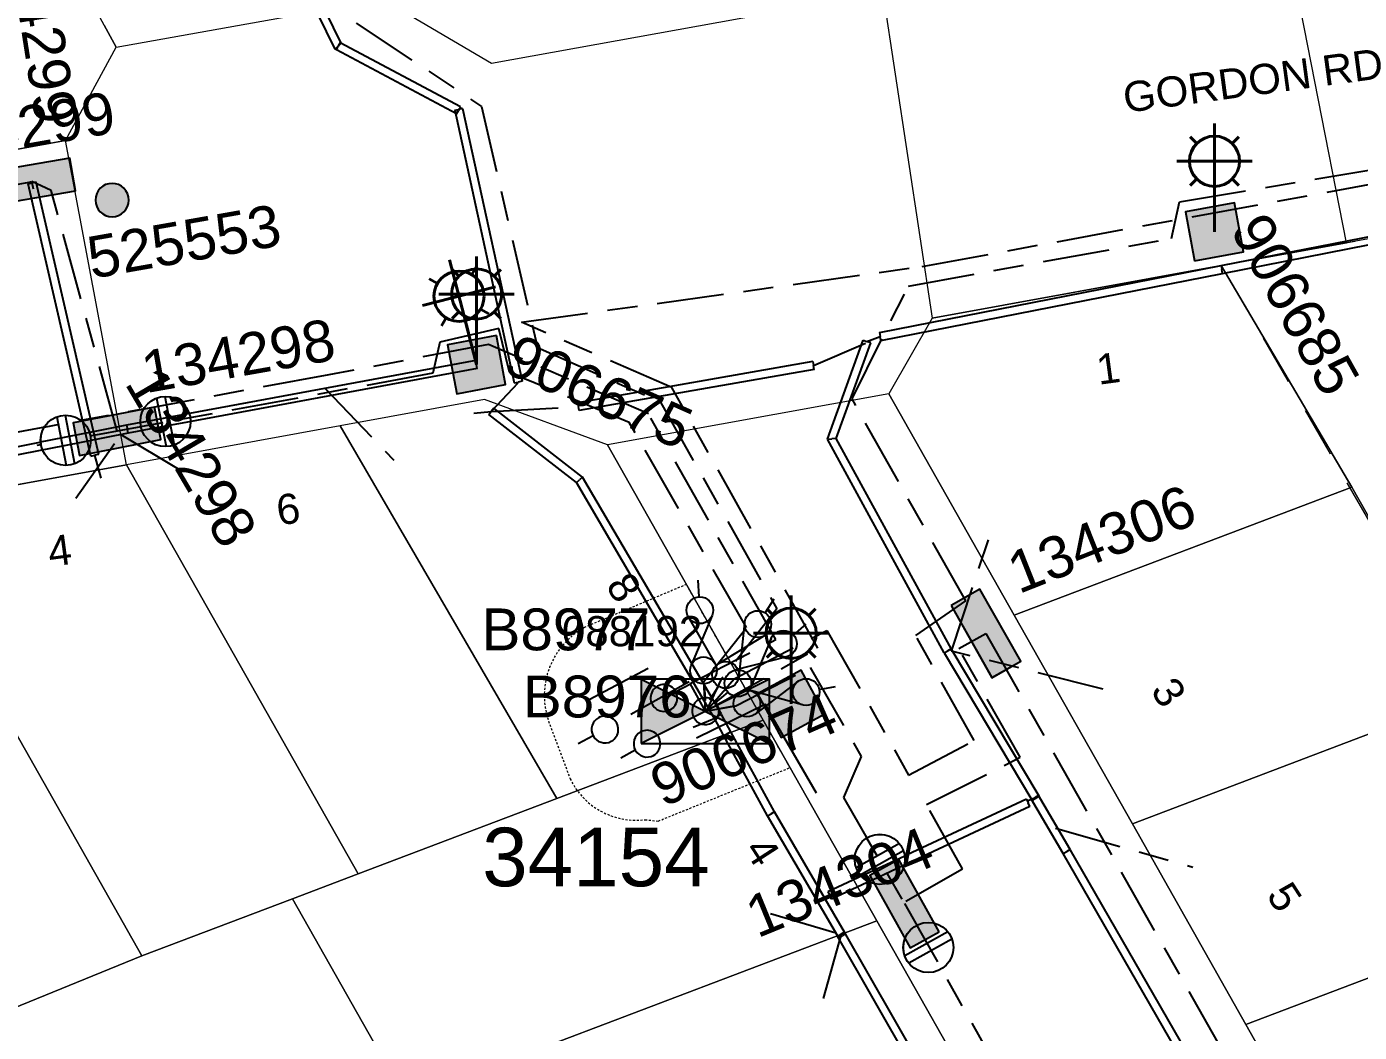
# Model space of a CAD drawing. Header units: metres. Extents: x 303431 to 305438, y 6269401 to 6270518.
# Drawn here: x 304054 to 304133.7, y 6269857.5 to 6269917.6 of the extents above; entities that cross this region are included whole.
import ezdxf
from ezdxf.enums import TextEntityAlignment as Align

# ---------------------------------------------------------------- set-up
doc = ezdxf.new("R2010")
doc.units = ezdxf.units.M
for name, pattern in [('Cable Exist UG', [8.2, 4, -1.2, 1.8, -1.2]), ('Dash', [5, 3, -2]), ('HIDDEN', [0.375, 0.25, -0.125]), ('HIDDEN2', [0.1875, 0.125, -0.0625])]:
    doc.linetypes.add(name, pattern=pattern)
doc.layers.get('0').update_dxf_attribs({"color": 6})
for name, color, linetype, lineweight in [('Cadastre Developer_SP_EXT', 9, 'Continuous', 5), ('Cadastre Land Parcels_SP_EXT', 9, 'Continuous', 5), ('Cadastre Other Property_SP_EXT', 9, 'HIDDEN', 5), ('Cadastre Roads_SP_EXT', 9, 'Continuous', 5)]:
    doc.layers.add(name, color=color, linetype=linetype, lineweight=lineweight)
for name, color, linetype in [('Duct_SP_EXT', 7, 'Continuous'), ('Equip_HV_EXT', 7, 'Continuous'), ('Equip_LV_EXT', 7, 'Continuous'), ('Equip_SP_SL_EXT', 7, 'Continuous'), ('Mains_HV_EXT', 7, 'Continuous'), ('Mains_LV_EXT', 7, 'Continuous'), ('Sub_SP_EXT', 7, 'Continuous'), ('SupportsOH_SP_TR_HV_LV_SL_EXT', 7, 'Continuous'), ('SupportsUG_SP_LV_EXT', 7, 'Continuous'), ('SupportsUG_SP_LV_SL_EXT', 7, 'Continuous'), ('Trench_SP_EXT', 7, 'Continuous')]:
    doc.layers.add(name, color=color, linetype=linetype)
doc.styles.add('COLUMN_LABEL', font='arial.ttf')
doc.styles.add('iecARIAL', font='arial.ttf', dxfattribs={"height": 2})
doc.styles.add('POLE_LABEL', font='arial.ttf')
doc.styles.get("Standard").update_dxf_attribs({"font": 'arial.ttf'})
doc.styles.add('SWITCH_LABEL', font='arial.ttf', dxfattribs={"height": 2.5})
doc.linetypes.add('Cable E UG', pattern='A,6,-0.5,["E",Standard,S=1.7,R=0,X=0.5,Y=-1],-2.9', length=9.4)

# ---------------------------------------------------------------- blocks, each defined once
blk = doc.blocks.new('SUB_PADMOUNT_EXT')
for points in [[(0, 0), (-3.84, 1.92), (-3.84, -1.92)], [(0, 0), (3.84, 1.92), (3.84, -1.92)]]:
    blk.add_hatch(color=256).paths.add_polyline_path(points)
for p, q in [((3.84, 1.92), (-3.84, -1.92)), ((-3.84, 1.92), (3.84, -1.92))]:
    blk.add_line(p, q)
blk.add_lwpolyline([(-3.84, -1.92), (3.84, -1.92), (3.84, 1.92), (-3.84, 1.92)], close=True)
for tag, height, flags, p in [('ASSET_NUM', 3.5, 8, (2, 2)), ('STREET_CODE', 0.2, 9, (1.5, 0)), ('OPERATING_VOLTAGE', 0.2, 9, (1.5, -0.6)), ('ORIENTATION', 0.2, 9, (1.5, -0.8)), ('CONSTRUCTED_VOLTAGE', 0.2, 9, (1.5, -0.2)), ('NO_PHASES', 0.2, 9, (1.5, -0.4)), ('OWNED_BY', 0.2, 9, (1.5, -1)), ('OPERATED_BY', 0.2, 9, (1.5, -1.2)), ('SECONDARY_VOLTAGE', 0.2, 9, (1.5, -1.6)), ('MAINTAINED_BY', 0.2, 9, (1.5, -1.4)), ('STATE', 0.2, 9, (1.5, -1.8)), ('SUBSTATION_TYPE', 0.2, 9, (1.5, -2.2)), ('USAGE', 0.2, 9, (1.5, -2.4)), ('PARENT', 0.2, 9, (1.5, -2)), ('STREETNAME', 0.2, 9, (1.5, -3)), ('SUBURB', 0.2, 9, (1.5, -3.2)), ('LEGEND', 0.2, 9, (1.5, -2.6)), ('LOCATION', 0.2, 9, (1.5, -2.8)), ('Z', 0.2, 1, (1.5, -3.6)), ('NOTES', 0.2, 9, (1.5, -3.4))]:
    blk.add_attdef(tag, text='', height=height, dxfattribs=dict(flags=flags)).set_placement(p, align=Align.MIDDLE_LEFT)
blk = doc.blocks.new('COLUMN_EXT')
blk.add_hatch(color=256).paths.add_polyline_path([(-1.485, 1.485), (-1.485, -1.485), (1.485, -1.485), (1.485, 1.485)])
blk.add_lwpolyline([(-1.485, -1.485), (1.485, -1.485), (1.485, 1.485), (-1.485, 1.485)], close=True)
for tag, height, style, flags, p in [('ASSET_NUM', 2.5, 'COLUMN_LABEL', 8, (2, 2)), ('STRUCTURE_PLANT_NUMBER', 0.2, 'POLE_LABEL', 9, (1.813, 0.031)), ('STREET_CODE', 0.2, 'COLUMN_LABEL', 9, (1.813, -0.2))]:
    blk.add_attdef(tag, text='', height=height, dxfattribs=dict(style=style, flags=flags)).set_placement(p, align=Align.MIDDLE_LEFT)
at = {"flags": 9}
for tag, p in [('OWNED_BY', (1.813, -0.6)), ('STATE', (1.813, -0.8)), ('COLUMN_TYPE', (1.813, -0.4)), ('STREETNAME', (1.813, -1.6)), ('USAGE', (1.813, -1)), ('LEGEND', (1.813, -1.2)), ('LOCATION', (1.813, -1.4)), ('SUBURB', (1.813, -1.8)), ('NOTES', (1.813, -2))]:
    blk.add_attdef(tag, text='', height=0.2, dxfattribs=at).set_placement(p, align=Align.MIDDLE_LEFT)
at = {"flags": 1}
blk.add_attdef('Z', (1.813, -2.351), '', height=0.2, dxfattribs=at)
blk = doc.blocks.new('PILLAR_EXT')
blk.add_hatch(color=256).paths.add_polyline_path([(-2.475, 0.99), (-2.475, -0.99), (2.475, -0.99), (2.475, 0.99)])
blk.add_lwpolyline([(-2.475, -0.99), (2.475, -0.99), (2.475, 0.99), (-2.475, 0.99)], close=True)
at = {"style": 'iecARIAL', "flags": 8}
blk.add_attdef('ASSET_NUM', (1.5, 3.5), '', height=2.5, dxfattribs=at)
for tag, p, flags in [('OWNED_BY', (0, -0.2), 9), ('STATE', (0, -0.4), 9), ('SUPPORT_TYPE', (0, -0.6), 9), ('USAGE', (0, -0.8), 9), ('LEGEND', (0, -1), 9), ('LOCATION', (0, -1.2), 9), ('NOTES', (0, -1.4), 9), ('PARENT', (0, -1.6), 9), ('STREETNAME', (0, -1.8), 9), ('SUBURB', (0, -2), 1)]:
    blk.add_attdef(tag, p, '', height=0.2, dxfattribs=dict(flags=flags))
blk = doc.blocks.new('SL_LANTERN_EXT')
at = {"lineweight": 40}
for p, q in [((0, 1.968), (0, 6.468)), ((-1.459, 5.676), (-1.061, 5.278)), ((1.458, 5.676), (1.06, 5.278)), ((-2.25, 4.218), (2.25, 4.218)), ((-1.459, 2.759), (-1.061, 3.157)), ((0, 0), (0, 2.721)), ((1.458, 2.759), (1.06, 3.157))]:
    blk.add_line(p, q, dxfattribs=at)
blk.add_circle((0, 4.218), 1.5, dxfattribs=at)
at = {"style": 'iecARIAL', "flags": 9}
blk.add_attdef('ASSET_NUM', (1.5, 1.5), '', height=2.5, dxfattribs=at)
for tag, p, height, flags in [('CONSTRUCTED_VOLTAGE', (0.981, -0.653), 0.2, 9), ('CONTROL_TYPE', (0.981, -0.853), 0.2, 9), ('LNUMBER', (2.181, -3.253), 2.5, 8), ('OPERATING_VOLTAGE', (0.981, -1.653), 0.2, 9), ('LANTERN_PURPOSE', (0.981, -1.053), 0.2, 9), ('LANTERN_TYPE', (0.981, -1.253), 0.2, 9), ('NO_PHASES', (0.981, -1.453), 0.2, 9), ('ORIENTATION', (0.981, -1.853), 0.2, 9), ('OWNED_BY', (0.981, -2.053), 0.2, 9), ('STATE', (0.981, -2.253), 0.2, 9), ('USAGE', (0.981, -2.453), 0.2, 9), ('CEXIST', (0.981, -2.653), 0.2, 9), ('CNEW', (0.981, -2.853), 0.2, 9), ('CNUMBER', (0.981, -3.053), 0.2, 9), ('CREMOVE', (0.981, -3.253), 0.2, 9), ('CREPLACE', (0.981, -3.453), 0.2, 9), ('LKINGHEIGHT', (0.981, -3.653), 0.2, 9), ('LBRACKET', (0.981, -3.853), 0.2, 9), ('LBRACKETVOCAB', (0.981, -4.053), 0.2, 9), ('LCATEGORY', (0.981, -4.253), 0.2, 9), ('LCHARGE1', (0.981, -4.453), 0.2, 9), ('LCHARGE1PERCENT', (0.981, -4.653), 0.2, 9), ('LCHARGE2', (0.981, -4.853), 0.2, 9), ('LCHARGE2PERCENT', (0.981, -5.053), 0.2, 9), ('LCHARGE3', (0.981, -5.253), 0.2, 9), ('LCHARGE3PERCENT', (0.981, -5.453), 0.2, 9), ('LEXIST', (0.981, -5.653), 0.2, 9), ('LLAMP', (0.981, -5.853), 0.2, 9), ('LLAMPVOCAB', (0.981, -6.053), 0.2, 9), ('LMAST', (0.981, -6.253), 0.2, 9), ('LMASTVOCAB', (0.981, -6.453), 0.2, 9), ('LNEW', (0.981, -6.653), 0.2, 9), ('LANTNUMBER', (0.981, -6.853), 0.2, 9), ('LOUTREACH', (0.981, -7.253), 0.2, 9), ('LOUTREACHVOCAB', (0.981, -7.453), 0.2, 9), ('LRATECODE', (0.981, -7.653), 0.2, 9), ('LREMOVE', (0.981, -7.853), 0.2, 9), ('LREPLACE', (0.981, -8.053), 0.2, 9), ('LTYPE', (0.981, -8.253), 0.2, 9), ('LTYPEVOCAB', (0.981, -8.453), 0.2, 9), ('LEGEND', (0.981, -8.653), 0.2, 9), ('LOCATION', (0.981, -8.853), 0.2, 9), ('STREETNAME', (0.981, -9.253), 0.2, 9), ('SUBURB', (0.981, -9.453), 0.2, 1), ('NOTES', (0.981, -9.053), 0.2, 9)]:
    blk.add_attdef(tag, p, '', height=height, dxfattribs=dict(flags=flags))
blk = doc.blocks.new('POLE_EXT')
blk.add_hatch(color=256).paths.add_polyline_path([(-1, 0, 1), (1, 0, 1)])
blk.add_lwpolyline([(-1, 0, 1), (1, 0, 1)], format="xyb", close=True)
for tag, height, flags, p in [('pNumber', 2.5, 8, (-17.84, 2.067)), ('OWNED_BY', 0.2, 9, (1.355, -0.4)), ('SPECIAL_USE', 0.2, 9, (1.355, -0.8)), ('PARENT', 0.2, 9, (1.355, -0.6)), ('cLV', 0.2, 9, (1.355, -1.4)), ('STATE', 0.2, 9, (1.355, -1)), ('hDepth', 0.2, 9, (1.355, -1.6)), ('USAGE', 0.2, 9, (1.355, -1.2)), ('cHV', 0.2, 9, (1.355, -2)), ('hDia', 0.2, 9, (1.355, -1.8)), ('LBRACKET', 0.2, 9, (1.355, -2.2)), ('LExisting', 0.2, 9, (1.355, -2.4)), ('LANTNUMBER', 0.2, 9, (1.355, -2.6)), ('LOther', 0.2, 9, (1.355, -2.8)), ('LRemove', 0.2, 9, (1.355, -3)), ('LEGEND', 0.2, 9, (1.355, -3.2)), ('cLinedev', 0.2, 9, (1.355, -3.4)), ('pExisting', 0.2, 9, (1.355, -3.8)), ('LOCATION', 0.2, 9, (1.355, -3.6)), ('PFNUMBER', 0.2, 9, (1.355, -4)), ('pFooting', 0.2, 9, (1.355, -4.4)), ('pNew', 0.2, 9, (1.355, -4.6)), ('NEWPFNUMBER', 0.2, 9, (1.355, -4.2)), ('pRelocate', 0.2, 9, (1.355, -5)), ('pRemove', 0.2, 9, (1.355, -5.2)), ('pReplace', 0.2, 9, (1.355, -5.4)), ('pStay', 0.2, 9, (1.355, -5.6)), ('cspan', 0.2, 9, (1.355, -6)), ('STREETNAME', 0.2, 9, (1.355, -6.2)), ('SUBURB', 0.2, 9, (1.355, -6.4)), ('pType', 0.2, 9, (1.355, -5.8)), ('OPERATED_BY', 0.2, 9, (1.355, -7.014)), ('NOTES', 0.2, 9, (1.355, -6.6)), ('MAINTAINED_BY', 0.2, 9, (1.355, -6.814))]:
    blk.add_attdef(tag, text='', height=height, dxfattribs=dict(flags=flags)).set_placement(p, align=Align.MIDDLE_LEFT)
at = {"style": 'POLE_LABEL'}
for tag, height, flags, p in [('ASSET_NUM', 2.5, 8, (2, 2)), ('STRUCTURE_PLANT_NUMBER', 0.2, 9, (1.355, 0.028)), ('STREET_CODE', 0.2, 9, (1.355, -0.2))]:
    blk.add_attdef(tag, text='', height=height, dxfattribs=dict(at, flags=flags)).set_placement(p, align=Align.MIDDLE_LEFT)
at = {"flags": 1}
blk.add_attdef('Z', (1.355, -7.328), '', height=0.2, dxfattribs=at)
blk = doc.blocks.new('LV_UG_DFUSE_CLOSED_EXT')
for points in [[(1, 0), (0, 0)], [(5.04, 0.726), (2.156, -0.717)], [(5.049, -0.707), (2.156, 0.717)], [(6.2, 0.013), (7.2, 0.013)]]:
    blk.add_lwpolyline(points)
for centre in [(1.8, 0), (5.4, 0.011)]:
    blk.add_circle(centre, 0.8)
at = {"flags": 9}
for tag, p in [('ACTUAL_STATUS', (0, 0)), ('OPERATING_VOLTAGE', (0, -0.6)), ('ORIENTATION', (0, -0.8)), ('CONSTRUCTED_VOLTAGE', (0, -0.2)), ('NO_PHASES', (0, -0.4)), ('STATE', (0, -1)), ('SWITCH_TYPE', (0, -1.2)), ('USAGE', (0, -1.4)), ('NOTES', (0, -1.6))]:
    blk.add_attdef(tag, text='', height=0.2, dxfattribs=at).set_placement(p, align=Align.MIDDLE_LEFT)
at = {"flags": 1}
blk.add_attdef('Z', (0, 0), '', height=0.2, dxfattribs=at)
blk = doc.blocks.new('LV_UG_LINKS_CLOSED_EXT')
blk.add_wipeout([(-1.056, 1.057), (-1.18, 0.916), (-1.286, 0.761), (-1.371, 0.594), (-1.435, 0.417), (-1.476, 0.234), (-1.493, 0.047), (-1.487, -0.14), (-1.458, -0.326), (-1.406, -0.506), (-1.331, -0.678), (-1.236, -0.839), (-1.121, -0.988), (-0.988, -1.12), (-0.84, -1.235), (-0.679, -1.331), (-0.506, -1.406), (-0.326, -1.458), (-0.141, -1.487), (0.047, -1.493), (0.233, -1.476), (0.416, -1.435), (0.593, -1.371), (0.76, -1.286), (0.915, -1.181), (1.056, -1.057), (1.18, -0.916), (1.286, -0.761), (1.371, -0.594), (1.435, -0.417), (1.476, -0.234), (1.493, -0.047), (1.487, 0.14), (1.458, 0.326), (1.406, 0.506), (1.331, 0.678), (1.236, 0.839), (1.121, 0.988), (0.988, 1.12), (0.84, 1.235), (0.679, 1.331), (0.506, 1.406), (0.326, 1.458), (0.141, 1.487), (-0.047, 1.493), (-0.233, 1.476), (-0.416, 1.435), (-0.593, 1.371), (-0.76, 1.286), (-0.915, 1.181)])
for p, q in [((-0.25, -1.479), (-0.25, 1.479)), ((0.25, -1.479), (0.25, 1.479))]:
    blk.add_line(p, q)
blk.add_circle((0, 0), 1.5)
at = {"flags": 9}
for tag, p in [('ACTUAL_STATUS', (0, 0)), ('OPERATING_VOLTAGE', (0, -0.6)), ('ORIENTATION', (0, -0.8)), ('CONSTRUCTED_VOLTAGE', (0, -0.2)), ('NO_PHASES', (0, -0.4)), ('STATE', (0, -1)), ('SWITCH_TYPE', (0, -1.2)), ('USAGE', (0, -1.4)), ('NOTES', (0, -1.6))]:
    blk.add_attdef(tag, text='', height=0.2, dxfattribs=at).set_placement(p, align=Align.MIDDLE_LEFT)
at = {"flags": 1}
blk.add_attdef('Z', (0, 0), '', height=0.2, dxfattribs=at)
blk = doc.blocks.new('SWG_HOLEC_SU_EXT')
blk.add_line((1.8, -2), (5.8, -2))
for points in [[(1.8, -0.8, 1), (1.8, 0.8, 1)], [(5.8, -0.8, 1), (5.8, 0.8, 1)]]:
    blk.add_lwpolyline(points, format="xyb", close=True)
for points in [[(1, 0), (0, 0)], [(6.6, 0), (7.6, 0)]]:
    blk.add_lwpolyline(points)
at = {"style": 'SWITCH_LABEL', "flags": 8}
blk.add_attdef('ASSET_NUM', text='', height=2.5, rotation=179.95437, dxfattribs=at).set_placement((-2.4, 0), align=Align.MIDDLE_LEFT)
at = {"flags": 1}
blk.add_attdef('Z', (0, 0), '', height=0.2, dxfattribs=at)
at = {"flags": 9}
for tag, p in [('ACTUAL_STATUS', (0, -0.4)), ('CONSTRUCTED_VOLTAGE', (0, -0.6)), ('NO_PHASES', (0, -0.8)), ('OPERATING_VOLTAGE', (0, -1)), ('ORIENTATION', (0, -1.2)), ('OWNED_BY', (0, -1.4)), ('PARENT', (0, -1.6)), ('STATE', (0, -1.8)), ('SWITCH_TYPE', (0, -2)), ('USAGE', (0, -2.2)), ('LOCATION', (0, -2.4)), ('STREETNAME', (0, -2.6)), ('SUBURB', (0, -2.8)), ('NOTES', (0, -3))]:
    blk.add_attdef(tag, text='', height=0.2, dxfattribs=at).set_placement(p, align=Align.MIDDLE_LEFT)
at = {"style": 'SWITCH_LABEL', "flags": 9}
blk.add_attdef('STREET_CODE', text='', height=0.2, dxfattribs=at).set_placement((0, -0.2), align=Align.MIDDLE_LEFT)

msp = doc.modelspace()

# ---------------------------------------------------------------- linework, layer by layer
at = {"layer": 'Cadastre Developer_SP_EXT', "linetype": 'Dash'}
msp.add_lwpolyline([(304138.3273, 6269905.61434), (304125.42694, 6269903.27312), (304140.29409, 6269877.57896), (304152.08304, 6269882.05124), (304138.3273, 6269905.61434)], close=True, dxfattribs=at)
at = {"layer": 'Cadastre Land Parcels_SP_EXT', "linetype": 'Continuous'}
for points in [[(304056.33645, 6269910.74345), (304059.36467, 6269916.32413), (304059.11884, 6269916.75767), (304058.87796, 6269917.19429), (304058.6437, 6269917.6341), (304058.4143, 6269918.07594), (304058.18984, 6269918.52087), (304057.97122, 6269918.96793), (304035.89425, 6269957.40622), (303991.37947, 6269941.59627), (304008.99918, 6269911.14545), (304013.17342, 6269907.48848), (304017.64773, 6269905.33546), (304023.20916, 6269904.73825), (304056.33645, 6269910.74345)], [(304056.33645, 6269910.74345), (304059.36467, 6269916.32413), (304059.11884, 6269916.75767), (304058.87796, 6269917.19429), (304058.6437, 6269917.6341), (304058.4143, 6269918.07594), (304058.18984, 6269918.52087), (304057.97122, 6269918.96793), (304035.89425, 6269957.40622), (303991.37947, 6269941.59627), (304008.99918, 6269911.14545), (304013.17342, 6269907.48848), (304017.64773, 6269905.33546), (304023.20916, 6269904.73825), (304056.33645, 6269910.74345)], [(304110.40988, 6269920.54581), (304098.50397, 6269941.35044), (304095.99506, 6269939.9236), (304071.95825, 6269926.25086), (304072.27422, 6269925.6805), (304072.58435, 6269925.10704), (304072.88716, 6269924.52944), (304073.18422, 6269923.94882), (304073.47386, 6269923.36495), (304073.75688, 6269922.77798), (304074.03415, 6269922.18791), (304074.30401, 6269921.59379), (304074.56813, 6269920.99746), (304074.82402, 6269920.39803), (304075.0733, 6269919.79551), (304075.31674, 6269919.19079), (304081.80566, 6269915.36042), (304110.40988, 6269920.54581)], [(304110.40988, 6269920.54581), (304098.50397, 6269941.35044), (304095.99506, 6269939.9236), (304071.95825, 6269926.25086), (304072.27422, 6269925.6805), (304072.58435, 6269925.10704), (304072.88716, 6269924.52944), (304073.18422, 6269923.94882), (304073.47386, 6269923.36495), (304073.75688, 6269922.77798), (304074.03415, 6269922.18791), (304074.30401, 6269921.59379), (304074.56813, 6269920.99746), (304074.82402, 6269920.39803), (304075.0733, 6269919.79551), (304075.31674, 6269919.19079), (304081.80566, 6269915.36042), (304110.40988, 6269920.54581)], [(304148.26615, 6269880.60233), (304176.4227, 6269891.28616), (304167.63988, 6269906.78924), (304160.27559, 6269909.60617), (304159.3397, 6269909.43586), (304132.92074, 6269904.63454), (304125.4266, 6269903.27281), (304133.24015, 6269890.04323), (304140.29899, 6269877.581), (304148.26615, 6269880.60233)], [(304148.26615, 6269880.60233), (304176.4227, 6269891.28616), (304167.63988, 6269906.78924), (304160.27559, 6269909.60617), (304159.3397, 6269909.43586), (304132.92074, 6269904.63454), (304125.4266, 6269903.27281), (304133.24015, 6269890.04323), (304140.29899, 6269877.581), (304148.26615, 6269880.60233)], [(304133.24015, 6269890.04323), (304125.4266, 6269903.27281), (304108.14009, 6269900.13117), (304105.55715, 6269895.62179), (304113.05244, 6269882.38577), (304133.24015, 6269890.04323)], [(304133.24015, 6269890.04323), (304125.4266, 6269903.27281), (304108.14009, 6269900.13117), (304105.55715, 6269895.62179), (304113.05244, 6269882.38577), (304133.24015, 6269890.04323)], [(304098.04455, 6269876.11927), (304088.73597, 6269892.56831), (304081.37822, 6269895.26705), (304072.74944, 6269893.69897), (304085.71349, 6269871.44215), (304098.04455, 6269876.11927)], [(304098.04455, 6269876.11927), (304088.73597, 6269892.56831), (304081.37822, 6269895.26705), (304072.74944, 6269893.69897), (304085.71349, 6269871.44215), (304098.04455, 6269876.11927)], [(304085.71349, 6269871.44215), (304072.74944, 6269893.69897), (304059.98273, 6269891.37882), (304073.82631, 6269866.93215), (304085.71349, 6269871.44215)], [(304069.8971, 6269865.44242), (304073.82631, 6269866.93215), (304059.98273, 6269891.37882), (304045.40211, 6269888.72822), (304053.34719, 6269875.3741), (304060.9013, 6269862.02996), (304069.8971, 6269865.44242)], [(304140.29899, 6269877.581), (304133.24015, 6269890.04323), (304113.05244, 6269882.38577), (304120.1096, 6269869.92053), (304140.29899, 6269877.581)], [(304140.29899, 6269877.581), (304133.24015, 6269890.04323), (304113.05244, 6269882.38577), (304120.1096, 6269869.92053), (304140.29899, 6269877.581)], [(304155.06008, 6269868.60906), (304148.26615, 6269880.60233), (304140.29899, 6269877.581), (304120.1096, 6269869.92053), (304126.90105, 6269857.92717), (304155.06008, 6269868.60906)], [(304155.06008, 6269868.60906), (304148.26615, 6269880.60233), (304140.29899, 6269877.581), (304120.1096, 6269869.92053), (304126.90105, 6269857.92717), (304155.06008, 6269868.60906)], [(304104.83609, 6269864.12494), (304098.04455, 6269876.11927), (304085.71349, 6269871.44215), (304073.82631, 6269866.93215), (304069.8971, 6269865.44242), (304076.68864, 6269853.44818), (304104.83609, 6269864.12494)], [(304060.9013, 6269862.02996), (304053.34719, 6269875.3741), (304033.38552, 6269867.55905), (304041.10499, 6269853.97455), (304060.9013, 6269862.02996)], [(304060.9013, 6269862.02996), (304053.34719, 6269875.3741), (304033.38552, 6269867.55905), (304041.10499, 6269853.97455), (304060.9013, 6269862.02996)], [(304161.854, 6269856.61481), (304155.06008, 6269868.60906), (304126.90105, 6269857.92717), (304133.69339, 6269845.93187), (304161.854, 6269856.61481)], [(304161.854, 6269856.61481), (304155.06008, 6269868.60906), (304126.90105, 6269857.92717), (304133.69339, 6269845.93187), (304161.854, 6269856.61481)], [(304076.68864, 6269853.44818), (304069.8971, 6269865.44242), (304060.9013, 6269862.02996), (304041.10499, 6269853.97455), (304047.68869, 6269842.38876), (304076.68864, 6269853.44818)], [(304076.68864, 6269853.44818), (304069.8971, 6269865.44242), (304060.9013, 6269862.02996), (304041.10499, 6269853.97455), (304047.68869, 6269842.38876), (304076.68864, 6269853.44818)], [(304111.62755, 6269852.13061), (304104.83609, 6269864.12494), (304076.68864, 6269853.44818), (304083.48097, 6269841.45482), (304111.62755, 6269852.13061)]]:
    msp.add_lwpolyline(points, close=True, dxfattribs=at)
at = {"layer": 'Cadastre Other Property_SP_EXT', "linetype": 'HIDDEN2'}
msp.add_lwpolyline([(304093.45589, 6269884.22785), (304087.36685, 6269881.6611), (304087.36685, 6269881.6611, 0.36589433), (304085.20944, 6269876.06025), (304085.20944, 6269876.06025), (304086.49556, 6269872.61673), (304086.49556, 6269872.61673, 0.32016755), (304090.97629, 6269870.16891), (304090.97629, 6269870.16891), (304091.76459, 6269870.086), (304099.65083, 6269873.28252), (304093.45589, 6269884.22785)], format="xyb", close=True, dxfattribs=at)
at = {"layer": 'Cadastre Roads_SP_EXT', "linetype": 'Continuous'}
for points in [[(304125.42661, 6269903.27281), (304132.92077, 6269904.63457), (304129.13042, 6269923.93848), (304123.3275, 6269922.88684), (304110.40987, 6269920.54577), (304105.18844, 6269919.59948), (304108.14006, 6269900.13125), (304125.42661, 6269903.27281)], [(304167.27091, 6269786.63267), (304152.05627, 6269813.50093), (304146.26624, 6269823.72558), (304139.98028, 6269834.82924), (304133.69335, 6269845.93192), (304126.90105, 6269857.92719), (304120.10963, 6269869.92053), (304113.05242, 6269882.38577), (304105.55711, 6269895.62183), (304088.73602, 6269892.5683), (304098.04459, 6269876.11924), (304104.8361, 6269864.12493), (304111.62751, 6269852.13063), (304118.41902, 6269840.13535), (304124.70595, 6269829.03276), (304130.99279, 6269817.92911), (304136.78202, 6269807.70445), (304151.99666, 6269780.83513), (304167.27091, 6269786.63267)]]:
    msp.add_lwpolyline(points, close=True, dxfattribs=at)
for points in [[(304058.64362, 6269917.63406), (304058.87799, 6269917.1943), (304059.11889, 6269916.75772), (304059.36464, 6269916.32414), (304075.31672, 6269919.19081)], [(304029.42175, 6269885.82404), (304059.98269, 6269891.37882), (304056.33646, 6269910.74339), (304023.20918, 6269904.73825)]]:
    msp.add_lwpolyline(points, dxfattribs=at)
at = {"layer": 'Duct_SP_EXT'}
for p, q in [((304072.82005, 6269916.55578), (304070.69694, 6269920.87839)), ((304072.45748, 6269916.20518), (304070.26696, 6269920.66502)), ((304072.45748, 6269916.20518), (304072.63877, 6269916.38048)), ((304072.52579, 6269916.16873), (304072.45748, 6269916.20518)), ((304072.52579, 6269916.16873), (304072.63877, 6269916.38048)), ((304079.71428, 6269912.33331), (304072.52579, 6269916.16873)), ((304072.75174, 6269916.59222), (304072.63877, 6269916.38048)), ((304072.82005, 6269916.55578), (304072.63877, 6269916.38048)), ((304079.94023, 6269912.7568), (304072.75174, 6269916.59222)), ((304072.75174, 6269916.59222), (304072.82005, 6269916.55578)), ((304079.94023, 6269912.7568), (304079.82725, 6269912.54505)), ((304079.59748, 6269912.55928), (304079.83195, 6269912.61054)), ((304079.59748, 6269912.55928), (304083.1598, 6269896.26396)), ((304079.71428, 6269912.33331), (304079.82725, 6269912.54505)), ((304080.06641, 6269912.6618), (304079.83195, 6269912.61054)), ((304080.06641, 6269912.6618), (304083.62873, 6269896.36647)), ((304054.10787, 6269908.15801), (304054.34175, 6269908.21184)), ((304054.57564, 6269908.26567), (304054.34175, 6269908.21184)), ((304125.41156, 6269903.28062), (304151.10076, 6269908.30808)), ((304125.50375, 6269902.80956), (304151.19295, 6269907.83702)), ((304104.98855, 6269899.2751), (304125.41146, 6269903.2806)), ((304125.41146, 6269903.2806), (304125.45765, 6269903.04509)), ((304125.41156, 6269903.28062), (304125.45765, 6269903.04509)), ((304105.08093, 6269898.80407), (304125.50384, 6269902.80957)), ((304125.50375, 6269902.80956), (304125.45765, 6269903.04509)), ((304125.50384, 6269902.80957), (304125.45765, 6269903.04509)), ((304104.98855, 6269899.2751), (304105.03474, 6269899.03959)), ((304101.88285, 6269892.90834), (304104.01813, 6269898.82042)), ((304102.40782, 6269892.94884), (304104.46959, 6269898.65736)), ((304104.01813, 6269898.82042), (304104.24386, 6269898.73889)), ((304104.46959, 6269898.65736), (304104.24386, 6269898.73889)), ((304105.08093, 6269898.80407), (304105.03474, 6269899.03959)), ((304080.86366, 6269897.59608), (304080.90729, 6269897.36007)), ((304080.95091, 6269897.12407), (304080.90729, 6269897.36007)), ((304101.014, 6269897.55003), (304086.96538, 6269895.08539)), ((304101.09695, 6269897.07725), (304087.04832, 6269894.61261)), ((304101.014, 6269897.55003), (304101.05547, 6269897.31364)), ((304101.09695, 6269897.07725), (304101.05547, 6269897.31364)), ((304083.1598, 6269896.26396), (304083.39426, 6269896.31521)), ((304083.62873, 6269896.36647), (304083.39426, 6269896.31521)), ((304081.64005, 6269894.37556), (304081.7872, 6269894.56516)), ((304081.93435, 6269894.75476), (304081.7872, 6269894.56516)), ((304087.24416, 6269890.63386), (304081.93435, 6269894.75476)), ((304086.96538, 6269895.08539), (304087.00685, 6269894.849)), ((304087.04832, 6269894.61261), (304087.00685, 6269894.849)), ((304059.98313, 6269893.7367), (304060.02956, 6269893.50124)), ((304059.98594, 6269893.73724), (304060.02956, 6269893.50124)), ((304086.87676, 6269890.3114), (304081.64005, 6269894.37556)), ((304060.07599, 6269893.26577), (304060.02956, 6269893.50124)), ((304060.07318, 6269893.26524), (304060.02956, 6269893.50124)), ((304101.88285, 6269892.90834), (304102.14534, 6269892.92859)), ((304108.86943, 6269880.13664), (304101.88285, 6269892.90834)), ((304102.40782, 6269892.94884), (304102.14534, 6269892.92859)), ((304109.29054, 6269880.367), (304102.40782, 6269892.94884)), ((304086.87676, 6269890.3114), (304087.06046, 6269890.47263)), ((304087.24416, 6269890.63386), (304087.06046, 6269890.47263)), ((304095.54263, 6269876.46703), (304087.24416, 6269890.63386)), ((304095.12846, 6269876.22442), (304086.87676, 6269890.3114)), ((304108.86943, 6269880.13664), (304109.07999, 6269880.25182)), ((304108.87398, 6269880.12869), (304109.07999, 6269880.25182)), ((304114.12784, 6269871.33904), (304108.87398, 6269880.12869)), ((304109.28599, 6269880.37496), (304109.07999, 6269880.25182)), ((304109.29054, 6269880.367), (304109.07999, 6269880.25182)), ((304114.53984, 6269871.58531), (304109.28599, 6269880.37496)), ((304095.12485, 6269876.23079), (304095.33554, 6269876.34572)), ((304095.69382, 6269875.18778), (304095.12485, 6269876.23079)), ((304095.12846, 6269876.22442), (304095.33554, 6269876.34572)), ((304095.54263, 6269876.46703), (304095.33554, 6269876.34572)), ((304095.54623, 6269876.46066), (304095.33554, 6269876.34572)), ((304096.1152, 6269875.41765), (304095.54623, 6269876.46066)), ((304095.68053, 6269875.18718), (304095.89093, 6269875.30265)), ((304095.69382, 6269875.18778), (304095.90451, 6269875.30272)), ((304096.10132, 6269875.41811), (304095.89093, 6269875.30265)), ((304096.1152, 6269875.41765), (304095.90451, 6269875.30272)), ((304098.72551, 6269870.63645), (304096.10132, 6269875.41811)), ((304098.30472, 6269870.40552), (304095.68053, 6269875.18718)), ((304113.77869, 6269871.40207), (304113.88035, 6269871.18466)), ((304114.08762, 6269871.3749), (304114.29452, 6269871.49652)), ((304115.97857, 6269868.1579), (304114.08762, 6269871.3749)), ((304114.12784, 6269871.33904), (304114.33384, 6269871.46217)), ((304114.50142, 6269871.61813), (304114.29452, 6269871.49652)), ((304114.53984, 6269871.58531), (304114.33384, 6269871.46217)), ((304116.39343, 6269868.39934), (304114.50142, 6269871.61813)), ((304098.30472, 6269870.40552), (304098.51512, 6269870.52099)), ((304098.30769, 6269870.40025), (304098.51512, 6269870.52099)), ((304098.72254, 6269870.64172), (304098.51512, 6269870.52099)), ((304098.72551, 6269870.63645), (304098.51512, 6269870.52099)), ((304113.982, 6269870.96725), (304113.88035, 6269871.18466)), ((304102.49473, 6269863.20691), (304098.30769, 6269870.40025)), ((304115.97805, 6269868.1588), (304116.186, 6269868.27862)), ((304136.18907, 6269833.08275), (304115.97805, 6269868.1588)), ((304115.97805, 6269868.1588), (304115.97857, 6269868.1579)), ((304115.97857, 6269868.1579), (304116.186, 6269868.27862)), ((304116.39343, 6269868.39934), (304116.186, 6269868.27862)), ((304116.39394, 6269868.39844), (304116.186, 6269868.27862)), ((304116.39394, 6269868.39844), (304116.39343, 6269868.39934)), ((304136.60497, 6269833.32239), (304116.39394, 6269868.39844)), ((304101.91321, 6269865.85392), (304102.01486, 6269865.63651)), ((304102.11652, 6269865.41911), (304102.01486, 6269865.63651)), ((304102.49277, 6269863.21029), (304102.70115, 6269863.32937)), ((304102.49473, 6269863.20691), (304102.70115, 6269863.32937)), ((304102.90756, 6269863.45183), (304102.70115, 6269863.32937)), ((304102.90952, 6269863.44845), (304102.70115, 6269863.32937)), ((304102.96718, 6269863.35321), (304102.7618, 6269863.22904)), ((304102.96718, 6269863.35321), (304102.90756, 6269863.45183)), ((304102.55641, 6269863.10488), (304102.49473, 6269863.20691)), ((304102.55641, 6269863.10488), (304102.7618, 6269863.22904))]:
    msp.add_line(p, q, dxfattribs=at)
at = {"layer": 'Mains_HV_EXT', "linetype": 'Cable Exist UG'}
msp.add_lwpolyline([(304094.58622, 6269876.64878), (304101.31596, 6269880.42426), (304101.31596, 6269880.42426), (304092.5759, 6269896.00075), (304083.58417, 6269899.88651), (304083.58417, 6269899.88651), (304107.55013, 6269903.22573), (304173.20549, 6269915.26781), (304173.20549, 6269915.26781), (304217.30686, 6269923.02723)], dxfattribs=at)
msp.add_lwpolyline([(304094.58622, 6269876.64878), (304101.31596, 6269880.42426), (304101.31596, 6269880.42426), (304092.5759, 6269896.00075), (304083.58417, 6269899.88651), (304083.58417, 6269899.88651), (304107.55013, 6269903.22573), (304173.20549, 6269915.26781), (304173.20549, 6269915.26781), (304217.30686, 6269923.02723)], dxfattribs=at)
at = {"layer": 'Mains_HV_EXT', "linetype": 'Cable E UG'}
for points in [[(304094.0597, 6269875.05831), (304098.16731, 6269877.08169), (304098.16731, 6269877.08169), (304098.50294, 6269876.44161)], [(304094.05976, 6269875.05837), (304098.16731, 6269877.08171), (304098.16731, 6269877.08171), (304098.50296, 6269876.44158)], [(304098.50287, 6269876.44161), (304098.76383, 6269875.9907), (304098.76383, 6269875.9907), (304099.83251, 6269874.14376)], [(304098.50289, 6269876.44158), (304098.76381, 6269875.99068), (304098.76381, 6269875.99068), (304099.83254, 6269874.14373)], [(304099.83251, 6269874.14376), (304101.20738, 6269871.7676)], [(304099.83254, 6269874.14373), (304101.20741, 6269871.76758)]]:
    msp.add_lwpolyline(points, dxfattribs=at)
at = {"layer": 'Mains_LV_EXT', "linetype": 'Cable Exist UG'}
msp.add_lwpolyline([(303991.31048, 6269937.52708), (304005.75438, 6269912.59878), (304005.75438, 6269912.59878, 0.04891816), (304005.75438, 6269912.59878), (304005.75438, 6269912.59878), (304005.75438, 6269912.59878, 0.14866321), (304014.69436, 6269904.55129), (304014.69436, 6269904.55129), (304014.69436, 6269904.55129), (304014.69436, 6269904.55129, 0.04798956), (304014.69436, 6269904.55129), (304014.69436, 6269904.55129, 0.14178966), (304023.43951, 6269902.80098), (304023.43951, 6269902.80098), (304023.43951, 6269902.80098), (304023.43951, 6269902.80098, 0.00697523), (304044.02391, 6269906.44193), (304044.02391, 6269906.44193), (304054.15389, 6269908.26104), (304054.30963, 6269908.29291)], format="xyb", dxfattribs=at)
for points in [[(304070.32514, 6269925.24042), (304071.95742, 6269921.86884), (304073.71282, 6269917.76428), (304081.19798, 6269912.78802), (304081.19798, 6269912.78802), (304084.54112, 6269898.37852), (304091.89773, 6269895.12505), (304098.86479, 6269882.76274), (304095.55793, 6269878.59987), (304094.62876, 6269876.65653)], [(304070.32514, 6269925.24042), (304071.95742, 6269921.86884), (304073.71282, 6269917.76428), (304081.19798, 6269912.78802), (304081.19798, 6269912.78802), (304084.54112, 6269898.37852), (304091.89773, 6269895.12505), (304098.86479, 6269882.76274), (304095.55793, 6269878.59987), (304094.62876, 6269876.65653)], [(304094.62876, 6269876.65653), (304096.29875, 6269878.57627), (304101.85224, 6269881.48264), (304101.85224, 6269881.48264), (304106.73315, 6269872.83434), (304106.73315, 6269872.83434), (304110.65662, 6269874.89646), (304107.15632, 6269881.18067), (304110.15011, 6269883.23721), (304110.15011, 6269883.23721), (304103.35064, 6269895.31666), (304106.72139, 6269902.04765), (304122.44686, 6269904.9013), (304122.93585, 6269907.08813), (304136.27562, 6269909.30983), (304138.14914, 6269907.61082), (304150.97616, 6269909.90942)], [(304094.62876, 6269876.65653), (304096.29875, 6269878.57627), (304101.85224, 6269881.48264), (304101.85224, 6269881.48264), (304106.73315, 6269872.83434), (304106.73315, 6269872.83434), (304110.65662, 6269874.89646), (304107.15632, 6269881.18067), (304110.15011, 6269883.23721), (304110.15011, 6269883.23721), (304103.35064, 6269895.31666), (304106.72139, 6269902.04765), (304122.44686, 6269904.9013), (304122.93585, 6269907.08813), (304136.27562, 6269909.30983), (304138.14914, 6269907.61082), (304150.97616, 6269909.90942)], [(304059.41318, 6269893.38233), (304058.55817, 6269893.22826), (304058.55817, 6269893.22826), (304042.6335, 6269890.35909), (304040.85716, 6269892.01114), (304040.85716, 6269892.01114), (304026.20016, 6269889.28928), (304023.69935, 6269880.05464), (304025.64987, 6269873.07499), (304025.64987, 6269873.07499), (304035.08628, 6269856.46998), (304037.31941, 6269856.59102), (304039.267, 6269853.03375)], [(304059.41318, 6269893.38233), (304058.55817, 6269893.22826), (304058.55817, 6269893.22826), (304042.6335, 6269890.35909), (304040.85716, 6269892.01114), (304040.85716, 6269892.01114), (304026.20016, 6269889.28928), (304023.69935, 6269880.05464), (304025.64987, 6269873.07499), (304025.64987, 6269873.07499), (304035.08628, 6269856.46998), (304037.31941, 6269856.59102), (304039.267, 6269853.03375)], [(304111.35347, 6269881.29721), (304138.26634, 6269833.86496)], [(304111.35347, 6269881.29721), (304138.26634, 6269833.86496)]]:
    msp.add_lwpolyline(points, dxfattribs=at)
at = {"layer": 'Trench_SP_EXT', "linetype": 'Cable Exist UG'}
for points in [[(304054.42713, 6269907.83966), (304054.34179, 6269908.21185)], [(304101.05547, 6269897.3136), (304104.15675, 6269898.64732)], [(304104.24389, 6269898.73894), (304105.03475, 6269899.03957)], [(304083.36774, 6269896.25156), (304081.78715, 6269894.56516)], [(304071.84608, 6269895.92935), (304075.96981, 6269891.64441)], [(304080.74281, 6269894.46416), (304081.78715, 6269894.56516)], [(304081.78715, 6269894.56516), (304087.00682, 6269894.84907)], [(304056.95734, 6269889.37383), (304059.64345, 6269893.18049), (304063.47629, 6269890.89038)], [(304058.45667, 6269890.58384), (304058.08669, 6269891.94056)], [(304118.36326, 6269877.97619), (304109.30773, 6269880.24248), (304111.74437, 6269887.61528)], [(304093.84583, 6269875.69864), (304095.3525, 6269876.31451)], [(304113.88037, 6269871.31144), (304114.35526, 6269871.52323)], [(304115.51333, 6269869.65833), (304123.7244, 6269867.34081)], [(304101.4416, 6269865.32465), (304102.01488, 6269865.63654)], [(304098.4834, 6269864.56397), (304102.70115, 6269863.32938), (304101.47447, 6269858.97424)]]:
    msp.add_lwpolyline(points, dxfattribs=at)

# ---------------------------------------------------------------- block references
at = {"layer": 'Equip_HV_EXT'}
ref = msp.add_blockref('SWG_HOLEC_SU_EXT', (304093.69413, 6269878.29081), dxfattribs=dict(at, rotation=208.0994763697249))
ref.add_attrib('ASSET_NUM', 'B8977', dxfattribs={"layer": '0', "height": 2.5, "style": 'SWITCH_LABEL'}).set_placement((304091.29513, 6269879.54079), align=Align.BOTTOM_RIGHT)
ref = msp.add_blockref('SWG_HOLEC_SU_EXT', (304096.16549, 6269877.52996), dxfattribs=dict(at, rotation=209.0604016671773))
ref.add_attrib('ASSET_NUM', 'B8976', dxfattribs={"layer": '0', "height": 2.5, "style": 'SWITCH_LABEL'}).set_placement((304093.76649, 6269878.77994), align=Align.TOP_RIGHT)
at = {"layer": 'Equip_LV_EXT'}
for p, rotation in [((304094.57827, 6269877.29444), 93.33385065733425), ((304094.82156, 6269877.30314), 57.3970591980518), ((304095.16547, 6269877.14516), 40.77352485065294), ((304095.30105, 6269876.7729), 10.79839451102526)]:
    msp.add_blockref('LV_UG_DFUSE_CLOSED_EXT', p, dxfattribs=dict(at, rotation=rotation))
at = {"layer": 'Equip_SP_SL_EXT'}
for p in [(304125.01884, 6269905.29268), (304125.01887, 6269905.29264), (304080.90724, 6269897.36006), (304099.7101, 6269877.09244), (304099.71011, 6269877.09243)]:
    msp.add_blockref('SL_LANTERN_EXT', p, dxfattribs=at)
at = {"layer": 'Equip_SP_SL_EXT', "rotation": 14.41234007452178}
msp.add_blockref('SL_LANTERN_EXT', (304080.90729, 6269897.36007), dxfattribs=at)
at = {"layer": 'Sub_SP_EXT'}
ref = msp.add_blockref('SUB_PADMOUNT_EXT', (304094.58618, 6269876.64875), dxfattribs=at)
ref.add_attrib('ASSET_NUM', '34154', dxfattribs={"layer": '0', "height": 3.5}).set_placement((304094.83725, 6269867.94187), align=Align.MIDDLE_RIGHT)
at = {"layer": 'SupportsOH_SP_TR_HV_LV_SL_EXT'}
ref = msp.add_blockref('POLE_EXT', (304059.11902, 6269907.19002), dxfattribs=at)
ref.add_attrib('ASSET_NUM', '525553', dxfattribs={"layer": '0', "height": 2.5, "rotation": 10, "style": 'POLE_LABEL'}).set_placement((304069.49926, 6269903.76834), align=Align.BOTTOM_RIGHT)
at = {"layer": 'SupportsUG_SP_LV_EXT'}
ref = msp.add_blockref('PILLAR_EXT', (304054.32126, 6269908.30298), dxfattribs=dict(at, rotation=9.72319682087815))
ref.add_attrib('ASSET_NUM', '134299', dxfattribs={"layer": '0', "height": 2.5, "rotation": 278.9402258, "style": 'iecARIAL'}).set_placement((304055.82126, 6269911.80298), align=Align.MIDDLE_RIGHT)
ref = msp.add_blockref('PILLAR_EXT', (304054.32128, 6269908.30299), dxfattribs=dict(at, rotation=9.723196820878147))
ref.add_attrib('ASSET_NUM', '134299', dxfattribs={"layer": '0', "height": 2.5, "rotation": 10, "style": 'iecARIAL'}).set_placement((304059.24023, 6269912.48339), align=Align.MIDDLE_RIGHT)
ref = msp.add_blockref('PILLAR_EXT', (304059.41317, 6269893.3823), dxfattribs=dict(at, rotation=190.9826239938249))
ref.add_attrib('ASSET_NUM', '134298', dxfattribs={"layer": '0', "height": 2.5, "rotation": 10, "style": 'iecARIAL'}).set_placement((304060.91317, 6269896.8823), align=Align.MIDDLE_LEFT)
ref = msp.add_blockref('PILLAR_EXT', (304111.35341, 6269881.29722), dxfattribs=dict(at, rotation=299.5405018907121))
ref.add_attrib('ASSET_NUM', '134306', dxfattribs={"layer": '0', "height": 2.5, "rotation": 21.6607877, "style": 'iecARIAL'}).set_placement((304112.85341, 6269884.79722), align=Align.MIDDLE_LEFT)
ref = msp.add_blockref('PILLAR_EXT', (304111.35346, 6269881.29725), dxfattribs=dict(at, rotation=299.5405018907121))
ref.add_attrib('ASSET_NUM', '134306', dxfattribs={"layer": '0', "height": 2.5, "rotation": 21.6607877, "style": 'iecARIAL'}).set_placement((304112.85346, 6269884.79725), align=Align.MIDDLE_LEFT)
ref = msp.add_blockref('PILLAR_EXT', (304106.48939, 6269865.15685), dxfattribs=dict(at, rotation=119.1549815497685))
ref.add_attrib('ASSET_NUM', '134304', dxfattribs={"layer": '0', "height": 2.5, "rotation": 22.3407495, "style": 'iecARIAL'}).set_placement((304107.98939, 6269868.65685), align=Align.MIDDLE_RIGHT)
at = {"layer": 'SupportsUG_SP_LV_SL_EXT'}
ref = msp.add_blockref('COLUMN_EXT', (304125.01884, 6269905.29266), dxfattribs=dict(at, rotation=10.28330768427401))
ref.add_attrib('ASSET_NUM', '906685', dxfattribs={"layer": '0', "height": 2.5, "rotation": 299.2641122, "style": 'COLUMN_LABEL'}).set_placement((304127.01884, 6269906.04266), align=Align.MIDDLE_LEFT)
ref = msp.add_blockref('COLUMN_EXT', (304125.01885, 6269905.29264), dxfattribs=dict(at, rotation=10.28330768427401))
ref.add_attrib('ASSET_NUM', '906685', dxfattribs={"layer": '0', "height": 2.5, "rotation": 299.2641122, "style": 'COLUMN_LABEL'}).set_placement((304127.01885, 6269906.04264), align=Align.MIDDLE_LEFT)
ref = msp.add_blockref('COLUMN_EXT', (304080.90729, 6269897.36003), dxfattribs=dict(at, rotation=190.7680355880504))
ref.add_attrib('ASSET_NUM', '906675', dxfattribs={"layer": '0', "height": 2.5, "rotation": 336.0507492, "style": 'COLUMN_LABEL'}).set_placement((304082.90729, 6269898.11003), align=Align.MIDDLE_LEFT)
ref = msp.add_blockref('COLUMN_EXT', (304080.90731, 6269897.36007), dxfattribs=dict(at, rotation=190.7680355880504))
ref.add_attrib('ASSET_NUM', '906675', dxfattribs={"layer": '0', "height": 2.5, "rotation": 336.0507492, "style": 'COLUMN_LABEL'}).set_placement((304082.90731, 6269898.11007), align=Align.MIDDLE_LEFT)
ref = msp.add_blockref('COLUMN_EXT', (304099.71012, 6269877.09245), dxfattribs=dict(at, rotation=298.3555253106246))
ref.add_attrib('ASSET_NUM', '906674', dxfattribs={"layer": '0', "height": 2.5, "rotation": 23.5918356, "style": 'COLUMN_LABEL'}).set_placement((304101.71012, 6269877.84245), align=Align.TOP_RIGHT)
ref = msp.add_blockref('COLUMN_EXT', (304099.71012, 6269877.09246), dxfattribs=dict(at, rotation=298.3555253106246))
ref.add_attrib('ASSET_NUM', '906674', dxfattribs={"layer": '0', "height": 2.5, "rotation": 23.5918356, "style": 'COLUMN_LABEL'}).set_placement((304101.71012, 6269877.84246), align=Align.TOP_RIGHT)

# ---------------------------------------------------------------- texts
at = {"layer": 'Cadastre Land Parcels_SP_EXT'}
for s, rotation, p in [('1', 7.6491215, (304118.09575, 6269896.15295)), ('6', 7.6486891, (304069.06904, 6269887.75336)), ('4', 7.6515576, (304055.40599, 6269885.2766)), ('8', 302.8232374, (304088.58211, 6269884.14743)), ('3', 302.834923, (304121.15812, 6269877.88936)), ('4', 302.8385959, (304096.86314, 6269868.38589)), ('5', 302.8407358, (304128.08243, 6269865.66007))]:
    msp.add_text(s, height=1.8, rotation=rotation, dxfattribs=at).set_placement(p)
at = {"layer": 'Cadastre Other Property_SP_EXT'}
msp.add_text('088192', height=1.8, dxfattribs=at).set_placement((304086.00747, 6269880.5329))
at = {"layer": 'Cadastre Roads_SP_EXT'}
msp.add_text('GORDON RD', height=1.8, rotation=7.6960517, dxfattribs=at).set_placement((304119.68818, 6269912.39852))

# ---------------------------------------------------------------- next in the draw order: block references
at = {"layer": 'Equip_LV_EXT'}
for p, rotation in [((304062.3063, 6269893.95833), 190.9826239938249), ((304056.342, 6269892.8392), 190.9826239938249), ((304105.01652, 6269867.79946), 119.1549815497685), ((304107.91215, 6269862.53361), 119.1549815497685)]:
    msp.add_blockref('LV_UG_LINKS_CLOSED_EXT', p, dxfattribs=dict(at, rotation=rotation))

# ---------------------------------------------------------------- next in the draw order: linework, layer by layer
at = {"layer": 'Cadastre Land Parcels_SP_EXT', "linetype": 'Continuous'}
for points in [[(304085.71349, 6269871.44215), (304072.74944, 6269893.69897), (304059.98273, 6269891.37882), (304073.82631, 6269866.93215), (304085.71349, 6269871.44215)], [(304069.8971, 6269865.44242), (304073.82631, 6269866.93215), (304059.98273, 6269891.37882), (304045.40211, 6269888.72822), (304053.34719, 6269875.3741), (304060.9013, 6269862.02996), (304069.8971, 6269865.44242)], [(304104.83609, 6269864.12494), (304098.04455, 6269876.11927), (304085.71349, 6269871.44215), (304073.82631, 6269866.93215), (304069.8971, 6269865.44242), (304076.68864, 6269853.44818), (304104.83609, 6269864.12494)], [(304111.62755, 6269852.13061), (304104.83609, 6269864.12494), (304076.68864, 6269853.44818), (304083.48097, 6269841.45482), (304111.62755, 6269852.13061)]]:
    msp.add_lwpolyline(points, close=True, dxfattribs=at)
at = {"layer": 'Duct_SP_EXT'}
for p, q in [((304057.85278, 6269891.88679), (304054.10787, 6269908.15801)), ((304058.32055, 6269891.99445), (304054.57564, 6269908.26567)), ((304080.86366, 6269897.59608), (304059.98594, 6269893.73724)), ((304080.95091, 6269897.12407), (304060.07318, 6269893.26524)), ((304059.98313, 6269893.7367), (304045.26364, 6269890.83445)), ((304060.07599, 6269893.26577), (304045.3107, 6269890.35449)), ((304058.32055, 6269891.99445), (304058.08666, 6269891.94062)), ((304057.85278, 6269891.88679), (304058.08666, 6269891.94062)), ((304113.77869, 6269871.40207), (304101.91321, 6269865.85392)), ((304102.90756, 6269863.45183), (304098.72254, 6269870.64172)), ((304113.982, 6269870.96725), (304102.11652, 6269865.41911)), ((304116.6, 6269839.4908), (304102.90952, 6269863.44845)), ((304116.18325, 6269839.25265), (304102.49277, 6269863.21029))]:
    msp.add_line(p, q, dxfattribs=at)
at = {"layer": 'Mains_HV_EXT', "linetype": 'Cable Exist UG'}
for points in [[(304094.58622, 6269876.64878), (304093.68441, 6269878.30875), (304098.79922, 6269880.93276), (304098.79922, 6269880.93276), (304091.17726, 6269894.42861), (304081.62799, 6269898.56237), (304072.08054, 6269896.74807), (304044.76986, 6269891.71835), (304044.76986, 6269891.71835), (304028.79773, 6269888.70295), (304010.94008, 6269878.0722), (304004.28151, 6269875.08467), (304006.6174, 6269872.20545)], [(304094.58622, 6269876.64878), (304093.68441, 6269878.30875), (304098.79922, 6269880.93276), (304098.79922, 6269880.93276), (304091.17726, 6269894.42861), (304081.62799, 6269898.56237), (304072.08054, 6269896.74807), (304044.76986, 6269891.71835), (304044.76986, 6269891.71835), (304028.79773, 6269888.70295), (304010.94008, 6269878.0722)]]:
    msp.add_lwpolyline(points, dxfattribs=at)
at = {"layer": 'Mains_LV_EXT', "linetype": 'Cable Exist UG'}
for points in [[(304059.41318, 6269893.38233), (304055.47754, 6269907.75755), (304054.32131, 6269908.303)], [(304059.41318, 6269893.38233), (304055.47754, 6269907.75755), (304054.32131, 6269908.303)], [(304094.58622, 6269876.64878), (304094.48554, 6269878.43346), (304097.04257, 6269881.65131), (304097.04257, 6269881.65131), (304090.03714, 6269893.8955), (304082.86588, 6269896.89856), (304082.22833, 6269899.51106), (304078.71369, 6269898.70359), (304078.28551, 6269896.84108), (304059.41318, 6269893.38233)], [(304094.58622, 6269876.64878), (304094.48554, 6269878.43346), (304097.04257, 6269881.65131), (304097.04257, 6269881.65131), (304090.03714, 6269893.8955), (304082.86588, 6269896.89856), (304082.22833, 6269899.51106), (304078.71369, 6269898.70359), (304078.28551, 6269896.84108), (304059.41318, 6269893.38233)], [(304106.57216, 6269865.30998), (304109.95217, 6269867.22996), (304109.95217, 6269867.22996), (304107.81147, 6269871.07243), (304113.40542, 6269873.89797), (304113.40542, 6269873.89797), (304109.72987, 6269880.40783), (304111.35347, 6269881.29721)], [(304106.57216, 6269865.30998), (304109.95217, 6269867.22996), (304109.95217, 6269867.22996), (304107.81147, 6269871.07243), (304113.40542, 6269873.89797), (304113.40542, 6269873.89797), (304109.72987, 6269880.40783), (304111.35347, 6269881.29721)], [(304094.58622, 6269876.64878), (304096.40777, 6269876.98169), (304096.40777, 6269876.98169), (304100.85542, 6269879.27129), (304103.89793, 6269873.93901), (304102.83822, 6269871.4865), (304106.48941, 6269865.15683)], [(304094.58622, 6269876.64878), (304096.40777, 6269876.98169), (304096.40777, 6269876.98169), (304100.85542, 6269879.27129), (304103.89793, 6269873.93901), (304102.83822, 6269871.4865), (304106.48941, 6269865.15683)], [(304106.48941, 6269865.15683), (304118.69223, 6269843.47763), (304121.07384, 6269843.43834), (304121.07384, 6269843.43834), (304127.26396, 6269832.54932), (304126.32778, 6269830.18315)], [(304106.48941, 6269865.15683), (304118.69223, 6269843.47763), (304121.07384, 6269843.43834), (304121.07384, 6269843.43834), (304127.26396, 6269832.54932), (304126.32778, 6269830.18315)]]:
    msp.add_lwpolyline(points, dxfattribs=at)

# ---------------------------------------------------------------- next in the draw order: block references
at = {"layer": 'SupportsUG_SP_LV_EXT'}
ref = msp.add_blockref('PILLAR_EXT', (304059.41317, 6269893.38231), dxfattribs=dict(at, rotation=190.9826239938249))
ref.add_attrib('ASSET_NUM', '134298', dxfattribs={"layer": '0', "height": 2.5, "rotation": 300.4641395, "style": 'iecARIAL'}).set_placement((304060.91317, 6269896.88231), align=Align.MIDDLE_LEFT)
ref = msp.add_blockref('PILLAR_EXT', (304106.48942, 6269865.15682), dxfattribs=dict(at, rotation=119.1549815497685))
ref.add_attrib('ASSET_NUM', '134304', dxfattribs={"layer": '0', "height": 2.5, "rotation": 22.3407495, "style": 'iecARIAL'}).set_placement((304107.98942, 6269868.65682), align=Align.MIDDLE_RIGHT)

doc.saveas('drawing.dxf')
